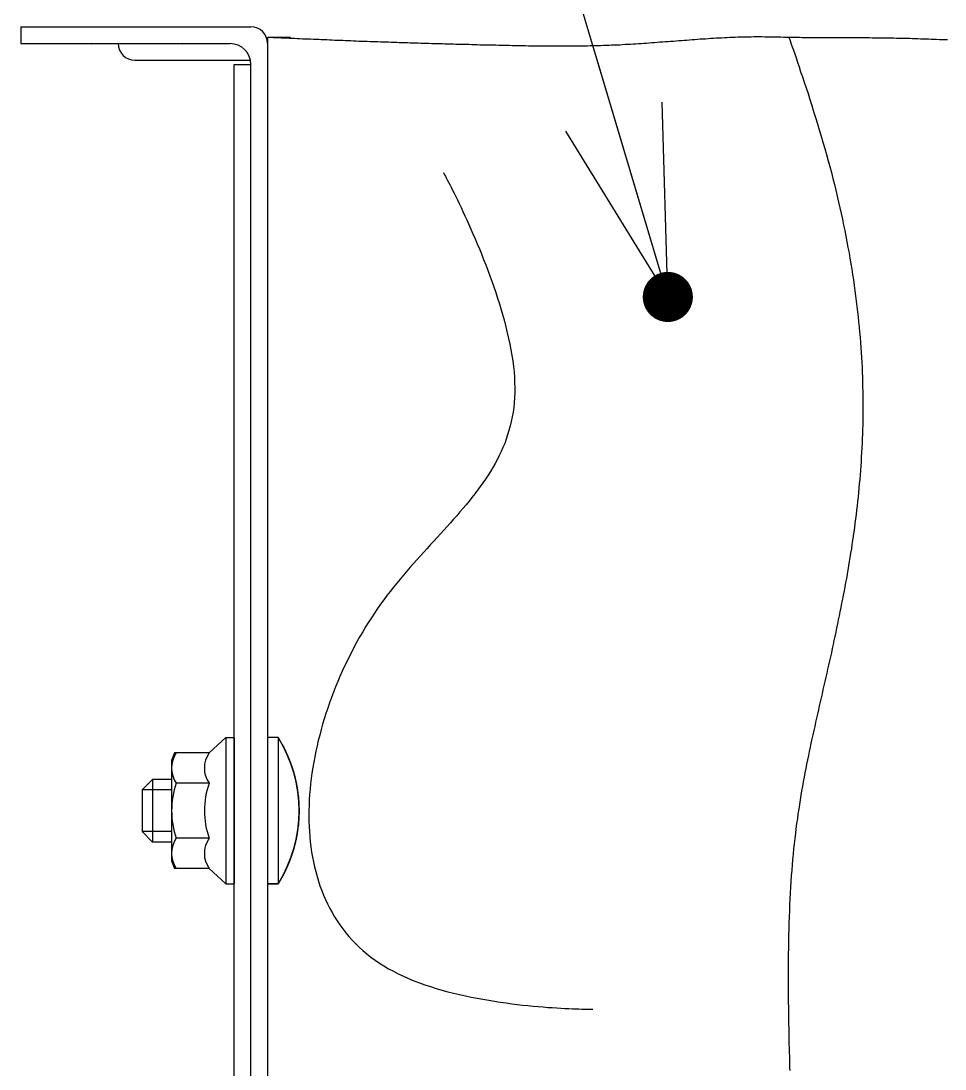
# Model space of a CAD drawing. Extents: x 443 to 1217, y -1921 to -677.
# Drawn here: x 538.44 to 548, y -757.96 to -747.11 of the extents above; entities that cross this region are included whole.
import ezdxf

# ---------------------------------------------------------------- set-up
doc = ezdxf.new("R2010")
doc.units = 0
doc.header["$MEASUREMENT"] = 0
doc.layers.get('0').update_dxf_attribs({"linetype": 'CONTINUOUS'})
doc.layers.add('1', color=7, linetype='CONTINUOUS')
doc.layers.add('6', color=7, linetype='CONTINUOUS')

msp = doc.modelspace()

# ---------------------------------------------------------------- linework, layer by layer
at = {"color": 7, "linetype": 'Continuous'}
msp.add_line((545.135, -749.966), (542.525, -741.223), dxfattribs=at)
at = {"color": 0}
for q in [(544.392, -747.477), (545.078, -747.95), (544.078, -748.249)]:
    msp.add_line((545.135, -749.966), q, dxfattribs=at)
at = {"color": 0, "const_width": 0.26}
msp.add_lwpolyline([(545.046, -750.06, 1), (545.224, -749.872, 1), (545.046, -750.06)], format="xyb", dxfattribs=at)
at = {"layer": '1', "color": 7}
for p, q in [((540.993, -747.275), (541.021, -747.276)), ((541.021, -747.276), (541.048, -747.278)), ((541.048, -747.278), (541.077, -747.28)), ((541.077, -747.28), (541.104, -747.281)), ((541.104, -747.281), (541.132, -747.282)), ((541.132, -747.282), (541.159, -747.283)), ((541.159, -747.283), (541.188, -747.284)), ((541.188, -747.284), (541.215, -747.285)), ((541.215, -747.285), (541.243, -747.286)), ((541.243, -747.286), (541.27, -747.288)), ((541.27, -747.288), (541.299, -747.289)), ((541.299, -747.289), (541.326, -747.29)), ((541.326, -747.29), (541.354, -747.292)), ((541.354, -747.292), (541.382, -747.293)), ((541.382, -747.293), (541.41, -747.294)), ((541.41, -747.294), (541.437, -747.295)), ((541.437, -747.295), (541.466, -747.296)), ((541.466, -747.296), (541.493, -747.297)), ((541.493, -747.297), (541.521, -747.298)), ((541.521, -747.298), (541.548, -747.3)), ((541.548, -747.3), (541.577, -747.301)), ((541.577, -747.301), (541.604, -747.302)), ((541.604, -747.302), (541.632, -747.304)), ((541.632, -747.304), (541.66, -747.305)), ((541.66, -747.305), (541.688, -747.306)), ((541.688, -747.306), (541.715, -747.307)), ((541.715, -747.307), (541.743, -747.308)), ((541.743, -747.308), (541.771, -747.309)), ((541.771, -747.309), (541.799, -747.31)), ((541.799, -747.31), (541.826, -747.311)), ((541.826, -747.311), (541.855, -747.312)), ((541.855, -747.312), (541.882, -747.313)), ((541.882, -747.313), (541.91, -747.314)), ((541.91, -747.314), (541.937, -747.316)), ((541.937, -747.316), (541.966, -747.317)), ((541.966, -747.317), (541.993, -747.318)), ((541.993, -747.318), (542.021, -747.319)), ((542.021, -747.319), (542.049, -747.32)), ((542.049, -747.32), (542.077, -747.321)), ((542.077, -747.321), (542.105, -747.321)), ((542.105, -747.321), (542.133, -747.322)), ((542.133, -747.322), (542.161, -747.323)), ((542.161, -747.323), (542.188, -747.324)), ((542.188, -747.324), (542.216, -747.325)), ((542.216, -747.325), (542.244, -747.326)), ((542.244, -747.326), (542.272, -747.327)), ((542.272, -747.327), (542.299, -747.329)), ((542.299, -747.329), (542.328, -747.329)), ((542.328, -747.329), (542.355, -747.33)), ((542.355, -747.33), (542.383, -747.331)), ((542.383, -747.331), (542.41, -747.332)), ((542.41, -747.332), (542.439, -747.333)), ((542.439, -747.333), (542.466, -747.334)), ((542.466, -747.334), (542.494, -747.334)), ((542.494, -747.334), (542.522, -747.335)), ((542.522, -747.335), (542.55, -747.336)), ((544.915, -747.337), (544.942, -747.335)), ((544.942, -747.335), (544.97, -747.333)), ((544.97, -747.333), (544.998, -747.331)), ((544.998, -747.331), (545.026, -747.329)), ((545.026, -747.329), (545.053, -747.326)), ((545.053, -747.326), (545.082, -747.324)), ((545.082, -747.324), (545.109, -747.322)), ((545.109, -747.322), (545.137, -747.32)), ((545.137, -747.32), (545.164, -747.319)), ((545.164, -747.319), (545.193, -747.317)), ((545.193, -747.317), (545.22, -747.314)), ((545.22, -747.314), (545.248, -747.312)), ((545.248, -747.312), (545.276, -747.31)), ((545.276, -747.31), (545.304, -747.308)), ((545.304, -747.308), (545.331, -747.306)), ((545.331, -747.306), (545.36, -747.304)), ((545.36, -747.304), (545.387, -747.301)), ((545.387, -747.301), (545.415, -747.299)), ((545.415, -747.299), (545.442, -747.297)), ((545.442, -747.297), (545.47, -747.295)), ((545.47, -747.295), (545.498, -747.294)), ((545.498, -747.294), (545.525, -747.292)), ((545.525, -747.292), (545.554, -747.289)), ((545.554, -747.289), (545.581, -747.287)), ((545.581, -747.287), (545.609, -747.286)), ((545.609, -747.286), (545.636, -747.284)), ((545.636, -747.284), (545.665, -747.283)), ((545.665, -747.283), (545.692, -747.282)), ((545.692, -747.282), (545.72, -747.28)), ((545.72, -747.28), (545.748, -747.278)), ((545.748, -747.278), (545.776, -747.277)), ((545.776, -747.277), (545.803, -747.276)), ((545.803, -747.276), (545.831, -747.275)), ((545.831, -747.275), (545.859, -747.274)), ((545.859, -747.274), (545.887, -747.273)), ((545.887, -747.273), (545.914, -747.273)), ((545.914, -747.273), (545.943, -747.272)), ((545.943, -747.272), (545.97, -747.272)), ((545.97, -747.272), (545.998, -747.272)), ((545.998, -747.272), (546.025, -747.271)), ((546.025, -747.271), (546.054, -747.271)), ((546.054, -747.271), (546.081, -747.271)), ((546.081, -747.271), (546.109, -747.271)), ((546.109, -747.271), (546.138, -747.272)), ((546.138, -747.272), (546.165, -747.272)), ((546.165, -747.272), (546.193, -747.272)), ((546.193, -747.272), (546.22, -747.273)), ((546.22, -747.273), (546.249, -747.273)), ((546.249, -747.273), (546.276, -747.274)), ((546.276, -747.274), (546.304, -747.274)), ((546.304, -747.274), (546.332, -747.275)), ((546.332, -747.275), (546.36, -747.275)), ((546.36, -747.275), (546.387, -747.276)), ((546.387, -747.276), (546.416, -747.276)), ((546.416, -747.276), (546.443, -747.277)), ((546.443, -747.277), (546.471, -747.277)), ((546.471, -747.277), (546.498, -747.277)), ((546.498, -747.277), (546.527, -747.278)), ((546.527, -747.278), (546.555, -747.278)), ((546.555, -747.278), (546.582, -747.278)), ((546.582, -747.278), (546.611, -747.278)), ((546.611, -747.278), (546.638, -747.278)), ((546.638, -747.278), (546.666, -747.28)), ((546.666, -747.28), (546.693, -747.28)), ((546.693, -747.28), (546.722, -747.28)), ((546.722, -747.28), (546.749, -747.28)), ((546.749, -747.28), (546.777, -747.28)), ((546.777, -747.28), (546.805, -747.28)), ((546.805, -747.28), (546.833, -747.28)), ((546.833, -747.28), (546.861, -747.28)), ((546.861, -747.28), (546.889, -747.28)), ((546.889, -747.28), (546.917, -747.28)), ((546.917, -747.28), (546.944, -747.28)), ((546.944, -747.28), (546.972, -747.28)), ((546.972, -747.28), (547, -747.28)), ((547, -747.28), (547.028, -747.28)), ((547.028, -747.28), (547.055, -747.281)), ((547.055, -747.281), (547.084, -747.281)), ((547.084, -747.281), (547.111, -747.281)), ((547.111, -747.281), (547.139, -747.281)), ((547.139, -747.281), (547.166, -747.281)), ((547.166, -747.281), (547.195, -747.281)), ((547.195, -747.281), (547.222, -747.281)), ((547.222, -747.281), (547.25, -747.282)), ((547.25, -747.282), (547.278, -747.282)), ((547.278, -747.282), (547.306, -747.282)), ((547.306, -747.282), (547.334, -747.282)), ((547.334, -747.282), (547.362, -747.283)), ((547.362, -747.283), (547.39, -747.283)), ((547.39, -747.283), (547.417, -747.283)), ((547.417, -747.283), (547.445, -747.284)), ((547.445, -747.284), (547.473, -747.284)), ((547.473, -747.284), (547.501, -747.285)), ((547.501, -747.285), (547.528, -747.286)), ((547.528, -747.286), (547.557, -747.286)), ((547.557, -747.286), (547.584, -747.287)), ((547.584, -747.287), (547.612, -747.287)), ((547.612, -747.287), (547.639, -747.288)), ((547.639, -747.288), (547.668, -747.289)), ((547.668, -747.289), (547.695, -747.29)), ((547.695, -747.29), (547.723, -747.29)), ((547.723, -747.29), (547.751, -747.292)), ((547.751, -747.292), (547.779, -747.293)), ((547.779, -747.293), (547.806, -747.294)), ((547.806, -747.294), (547.835, -747.295)), ((547.835, -747.295), (547.862, -747.296)), ((547.862, -747.296), (547.89, -747.297)), ((547.89, -747.297), (547.917, -747.298)), ((547.917, -747.298), (547.946, -747.299)), ((547.946, -747.299), (547.973, -747.3)), ((547.973, -747.3), (548.001, -747.301)), ((548.001, -747.301), (548.029, -747.302)), ((542.55, -747.336), (542.577, -747.337)), ((542.577, -747.337), (542.606, -747.337)), ((542.606, -747.337), (542.633, -747.338)), ((542.633, -747.338), (542.661, -747.339)), ((542.661, -747.339), (542.688, -747.341)), ((542.688, -747.341), (542.717, -747.341)), ((542.717, -747.341), (542.744, -747.342)), ((542.744, -747.342), (542.772, -747.343)), ((542.772, -747.343), (542.801, -747.343)), ((542.801, -747.343), (542.828, -747.344)), ((542.828, -747.344), (542.856, -747.345)), ((542.856, -747.345), (542.883, -747.346)), ((542.883, -747.346), (542.912, -747.346)), ((542.912, -747.346), (542.939, -747.347)), ((542.939, -747.347), (542.967, -747.348)), ((542.967, -747.348), (542.995, -747.348)), ((542.995, -747.348), (543.023, -747.349)), ((543.023, -747.349), (543.05, -747.35)), ((543.05, -747.35), (543.079, -747.35)), ((543.079, -747.35), (543.106, -747.351)), ((543.106, -747.351), (543.134, -747.353)), ((543.134, -747.353), (543.161, -747.353)), ((543.161, -747.353), (543.19, -747.354)), ((543.19, -747.354), (543.217, -747.354)), ((543.217, -747.354), (543.245, -747.355)), ((543.245, -747.355), (543.274, -747.356)), ((543.274, -747.356), (543.301, -747.356)), ((543.301, -747.356), (543.329, -747.357)), ((543.329, -747.357), (543.356, -747.357)), ((543.356, -747.357), (543.385, -747.358)), ((543.385, -747.358), (543.412, -747.359)), ((543.412, -747.359), (543.44, -747.359)), ((543.44, -747.359), (543.468, -747.36)), ((543.468, -747.36), (543.496, -747.36)), ((543.496, -747.36), (543.523, -747.361)), ((543.523, -747.361), (543.552, -747.361)), ((543.552, -747.361), (543.58, -747.362)), ((543.58, -747.362), (543.607, -747.362)), ((543.607, -747.362), (543.635, -747.363)), ((543.635, -747.363), (543.663, -747.363)), ((543.663, -747.363), (543.691, -747.365)), ((543.691, -747.365), (543.718, -747.365)), ((543.718, -747.365), (543.747, -747.365)), ((543.747, -747.365), (543.774, -747.366)), ((543.774, -747.366), (543.802, -747.366)), ((543.802, -747.366), (543.829, -747.366)), ((543.829, -747.366), (543.858, -747.366)), ((543.858, -747.366), (543.886, -747.367)), ((543.886, -747.367), (543.913, -747.367)), ((543.913, -747.367), (543.942, -747.367)), ((543.942, -747.367), (543.969, -747.367)), ((543.969, -747.367), (543.997, -747.367)), ((543.997, -747.367), (544.024, -747.367)), ((544.024, -747.367), (544.053, -747.367)), ((544.053, -747.367), (544.08, -747.367)), ((544.08, -747.367), (544.108, -747.367)), ((544.108, -747.367), (544.136, -747.367)), ((544.136, -747.367), (544.164, -747.366)), ((544.164, -747.366), (544.191, -747.366)), ((544.191, -747.366), (544.22, -747.366)), ((544.22, -747.366), (544.248, -747.366)), ((544.248, -747.366), (544.275, -747.365)), ((544.275, -747.365), (544.303, -747.365)), ((544.303, -747.365), (544.331, -747.363)), ((544.331, -747.363), (544.359, -747.363)), ((544.359, -747.363), (544.386, -747.362)), ((544.386, -747.362), (544.415, -747.361)), ((544.415, -747.361), (544.442, -747.361)), ((544.442, -747.361), (544.47, -747.36)), ((544.47, -747.36), (544.497, -747.359)), ((544.497, -747.359), (544.526, -747.358)), ((544.526, -747.358), (544.553, -747.357)), ((544.553, -747.357), (544.581, -747.356)), ((544.581, -747.356), (544.609, -747.355)), ((544.609, -747.355), (544.637, -747.354)), ((544.637, -747.354), (544.664, -747.353)), ((544.664, -747.353), (544.693, -747.35)), ((544.693, -747.35), (544.72, -747.349)), ((544.72, -747.349), (544.748, -747.348)), ((544.748, -747.348), (544.775, -747.346)), ((544.775, -747.346), (544.804, -747.345)), ((544.804, -747.345), (544.831, -747.343)), ((544.831, -747.343), (544.859, -747.341)), ((544.859, -747.341), (544.887, -747.339)), ((544.887, -747.339), (544.915, -747.337)), ((542.813, -748.678), (542.817, -748.688)), ((542.817, -748.688), (542.824, -748.7)), ((542.824, -748.7), (542.832, -748.715)), ((542.832, -748.715), (542.841, -748.733)), ((542.841, -748.733), (542.852, -748.753)), ((542.852, -748.753), (542.864, -748.776)), ((542.864, -748.776), (542.877, -748.802)), ((542.877, -748.802), (542.891, -748.829)), ((542.891, -748.829), (542.906, -748.859)), ((542.906, -748.859), (542.922, -748.891)), ((542.922, -748.891), (542.939, -748.925)), ((542.939, -748.925), (542.956, -748.961)), ((542.956, -748.961), (542.975, -748.999)), ((542.975, -748.999), (542.994, -749.04)), ((542.994, -749.04), (543.013, -749.081)), ((543.013, -749.081), (543.034, -749.125)), ((543.034, -749.125), (543.055, -749.169)), ((543.055, -749.169), (543.075, -749.216)), ((543.075, -749.216), (543.097, -749.264)), ((543.097, -749.264), (543.118, -749.313)), ((543.118, -749.313), (543.14, -749.363)), ((543.14, -749.363), (543.162, -749.416)), ((543.162, -749.416), (543.184, -749.468)), ((543.184, -749.468), (543.206, -749.521)), ((543.206, -749.521), (543.228, -749.577)), ((543.228, -749.577), (543.25, -749.632)), ((543.25, -749.632), (543.27, -749.688)), ((543.27, -749.688), (543.292, -749.746)), ((543.292, -749.746), (543.313, -749.804)), ((543.313, -749.804), (543.334, -749.861)), ((543.334, -749.861), (543.353, -749.92)), ((543.353, -749.92), (543.373, -749.979)), ((543.373, -749.979), (543.391, -750.038)), ((543.391, -750.038), (543.41, -750.098)), ((543.41, -750.098), (543.426, -750.158)), ((543.426, -750.158), (543.443, -750.218)), ((543.443, -750.218), (543.459, -750.277)), ((543.459, -750.277), (543.473, -750.336)), ((543.473, -750.336), (543.487, -750.395)), ((543.487, -750.395), (543.499, -750.454)), ((543.499, -750.454), (543.51, -750.513)), ((543.51, -750.513), (543.521, -750.571)), ((543.521, -750.571), (543.53, -750.629)), ((543.53, -750.629), (543.536, -750.686)), ((543.536, -750.686), (543.543, -750.742)), ((543.543, -750.742), (543.547, -750.797)), ((543.547, -750.797), (543.549, -750.852)), ((543.549, -750.852), (543.552, -750.906)), ((543.552, -750.906), (543.55, -750.959)), ((543.548, -751.011), (543.545, -751.061)), ((543.55, -750.959), (543.548, -751.011)), ((543.54, -751.111), (543.533, -751.16)), ((543.545, -751.061), (543.54, -751.111)), ((543.524, -751.208), (543.514, -751.256)), ((543.533, -751.16), (543.524, -751.208)), ((543.49, -751.348), (543.476, -751.394)), ((543.504, -751.302), (543.49, -751.348)), ((543.514, -751.256), (543.504, -751.302)), ((543.462, -751.437), (543.446, -751.482)), ((543.476, -751.394), (543.462, -751.437)), ((543.409, -751.567), (543.389, -751.609)), ((543.427, -751.524), (543.409, -751.567)), ((543.446, -751.482), (543.427, -751.524)), ((543.368, -751.651), (543.346, -751.691)), ((543.389, -751.609), (543.368, -751.651)), ((543.299, -751.772), (543.274, -751.812)), ((543.323, -751.731), (543.299, -751.772)), ((543.346, -751.691), (543.323, -751.731)), ((543.221, -751.889), (543.194, -751.929)), ((543.249, -751.851), (543.221, -751.889)), ((543.274, -751.812), (543.249, -751.851)), ((543.166, -751.967), (543.137, -752.005)), ((543.194, -751.929), (543.166, -751.967)), ((543.077, -752.08), (543.046, -752.118)), ((543.107, -752.043), (543.077, -752.08)), ((543.137, -752.005), (543.107, -752.043)), ((542.983, -752.192), (542.95, -752.231)), ((543.014, -752.155), (542.983, -752.192)), ((543.046, -752.118), (543.014, -752.155)), ((542.885, -752.305), (542.851, -752.342)), ((542.917, -752.268), (542.885, -752.305)), ((542.95, -752.231), (542.917, -752.268)), ((542.782, -752.417), (542.747, -752.455)), ((542.816, -752.38), (542.782, -752.417)), ((542.851, -752.342), (542.816, -752.38)), ((542.677, -752.53), (542.643, -752.57)), ((542.712, -752.493), (542.677, -752.53)), ((542.747, -752.455), (542.712, -752.493)), ((542.573, -752.647), (542.538, -752.686)), ((542.608, -752.608), (542.573, -752.647)), ((542.643, -752.57), (542.608, -752.608)), ((542.502, -752.725), (542.467, -752.765)), ((542.538, -752.686), (542.502, -752.725)), ((542.397, -752.846), (542.364, -752.888)), ((542.432, -752.805), (542.397, -752.846)), ((542.467, -752.765), (542.432, -752.805)), ((542.295, -752.972), (542.261, -753.014)), ((542.329, -752.929), (542.295, -752.972)), ((542.364, -752.888), (542.329, -752.929)), ((542.227, -753.058), (542.195, -753.102)), ((542.261, -753.014), (542.227, -753.058)), ((542.13, -753.193), (542.099, -753.239)), ((542.162, -753.147), (542.13, -753.193)), ((542.195, -753.102), (542.162, -753.147)), ((542.067, -753.287), (542.037, -753.334)), ((542.099, -753.239), (542.067, -753.287)), ((542.007, -753.383), (541.978, -753.432)), ((542.037, -753.334), (542.007, -753.383)), ((541.948, -753.481), (541.92, -753.531)), ((541.978, -753.432), (541.948, -753.481)), ((541.893, -753.581), (541.866, -753.632)), ((541.92, -753.531), (541.893, -753.581)), ((541.814, -753.737), (541.789, -753.789)), ((541.839, -753.684), (541.814, -753.737)), ((541.866, -753.632), (541.839, -753.684)), ((541.764, -753.842), (541.741, -753.896)), ((541.789, -753.789), (541.764, -753.842)), ((541.718, -753.949), (541.696, -754.004)), ((541.741, -753.896), (541.718, -753.949)), ((541.675, -754.057), (541.654, -754.113)), ((541.696, -754.004), (541.675, -754.057)), ((541.633, -754.167), (541.615, -754.223)), ((541.654, -754.113), (541.633, -754.167)), ((541.596, -754.278), (541.579, -754.334)), ((541.615, -754.223), (541.596, -754.278)), ((541.579, -754.334), (541.561, -754.39)), ((541.546, -754.445), (541.531, -754.502)), ((541.561, -754.39), (541.546, -754.445)), ((541.517, -754.557), (541.504, -754.614)), ((541.531, -754.502), (541.517, -754.557)), ((541.492, -754.67), (541.48, -754.726)), ((541.504, -754.614), (541.492, -754.67)), ((541.47, -754.783), (541.46, -754.839)), ((541.48, -754.726), (541.47, -754.783)), ((541.451, -754.895), (541.444, -754.951)), ((541.46, -754.839), (541.451, -754.895)), ((541.437, -755.007), (541.432, -755.063)), ((541.444, -754.951), (541.437, -755.007)), ((541.426, -755.119), (541.423, -755.174)), ((541.432, -755.063), (541.426, -755.119)), ((541.421, -755.229), (541.42, -755.284)), ((541.423, -755.174), (541.421, -755.229)), ((541.42, -755.284), (541.419, -755.339)), ((541.419, -755.339), (541.42, -755.393)), ((541.42, -755.393), (541.421, -755.448)), ((541.421, -755.448), (541.424, -755.501)), ((541.424, -755.501), (541.429, -755.555)), ((541.429, -755.555), (541.434, -755.608)), ((541.434, -755.608), (541.439, -755.66)), ((541.439, -755.66), (541.447, -755.713)), ((541.447, -755.713), (541.456, -755.765)), ((541.456, -755.765), (541.467, -755.816)), ((541.467, -755.816), (541.478, -755.866)), ((541.478, -755.866), (541.49, -755.916)), ((541.49, -755.916), (541.504, -755.967)), ((541.504, -755.967), (541.518, -756.016)), ((541.518, -756.016), (541.534, -756.064)), ((541.534, -756.064), (541.552, -756.111)), ((541.552, -756.111), (541.571, -756.158)), ((541.571, -756.158), (541.591, -756.205)), ((541.591, -756.205), (541.613, -756.251)), ((541.613, -756.251), (541.636, -756.296)), ((541.636, -756.296), (541.66, -756.339)), ((541.66, -756.339), (541.685, -756.383)), ((541.685, -756.383), (541.712, -756.425)), ((541.712, -756.425), (541.74, -756.467)), ((541.74, -756.467), (541.77, -756.508)), ((541.77, -756.508), (541.801, -756.549)), ((541.801, -756.549), (541.834, -756.587)), ((541.834, -756.587), (541.868, -756.625)), ((541.868, -756.625), (541.904, -756.662)), ((541.904, -756.662), (541.941, -756.698)), ((541.941, -756.698), (541.979, -756.734)), ((541.979, -756.734), (542.019, -756.768)), ((542.019, -756.768), (542.062, -756.8)), ((542.062, -756.8), (542.104, -756.832)), ((542.104, -756.832), (542.149, -756.862)), ((542.149, -756.862), (542.196, -756.893)), ((542.196, -756.893), (542.244, -756.921)), ((542.244, -756.921), (542.294, -756.948)), ((542.294, -756.948), (542.345, -756.975)), ((542.345, -756.975), (542.397, -756.999)), ((542.397, -756.999), (542.451, -757.023)), ((542.451, -757.023), (542.506, -757.045)), ((542.506, -757.045), (542.563, -757.066)), ((542.563, -757.066), (542.62, -757.087)), ((542.62, -757.087), (542.679, -757.106)), ((542.679, -757.106), (542.737, -757.125)), ((542.737, -757.125), (542.797, -757.142)), ((542.797, -757.142), (542.857, -757.159)), ((542.857, -757.159), (542.917, -757.174)), ((542.917, -757.174), (542.978, -757.188)), ((542.978, -757.188), (543.039, -757.202)), ((543.039, -757.202), (543.1, -757.214)), ((543.1, -757.214), (543.161, -757.226)), ((543.161, -757.226), (543.221, -757.238)), ((543.221, -757.238), (543.282, -757.248)), ((543.282, -757.248), (543.342, -757.258)), ((543.342, -757.258), (543.401, -757.268)), ((543.401, -757.268), (543.46, -757.275)), ((543.46, -757.275), (543.519, -757.283)), ((543.519, -757.283), (543.575, -757.291)), ((543.575, -757.291), (543.631, -757.297)), ((543.631, -757.297), (543.687, -757.303)), ((543.687, -757.303), (543.74, -757.308)), ((543.74, -757.308), (543.792, -757.312)), ((543.792, -757.312), (543.844, -757.317)), ((543.844, -757.317), (543.893, -757.321)), ((543.893, -757.321), (543.939, -757.324)), ((543.939, -757.324), (543.985, -757.327)), ((543.985, -757.327), (544.029, -757.33)), ((544.029, -757.33), (544.07, -757.332)), ((544.07, -757.332), (544.109, -757.334)), ((544.109, -757.334), (544.147, -757.335)), ((544.147, -757.335), (544.181, -757.336)), ((544.181, -757.336), (544.214, -757.338)), ((544.214, -757.338), (544.244, -757.339)), ((544.244, -757.339), (544.27, -757.34)), ((544.27, -757.34), (544.294, -757.34)), ((544.294, -757.34), (544.314, -757.341)), ((544.314, -757.341), (544.332, -757.341)), ((544.332, -757.341), (544.346, -757.341)), ((544.346, -757.341), (544.357, -757.341))]:
    msp.add_line(p, q, dxfattribs=at)
at = {"layer": '1', "color": 3, "linetype": 'Continuous'}
for p, q in [((540.993, -747.276), (541.228, -747.276)), ((540.993, -754.528), (540.993, -747.276)), ((541.101, -754.528), (540.993, -754.528)), ((540.993, -758.142), (540.993, -756.043)), ((540.993, -756.043), (541.101, -756.043))]:
    msp.add_line(p, q, dxfattribs=at)
at = {"layer": '1', "color": 3}
for p, q in [((546.388, -747.276), (546.392, -747.286)), ((546.392, -747.286), (546.397, -747.302)), ((546.397, -747.302), (546.405, -747.323)), ((546.405, -747.323), (546.413, -747.348)), ((546.413, -747.348), (546.423, -747.378)), ((546.423, -747.378), (546.435, -747.411)), ((546.435, -747.411), (546.448, -747.45)), ((546.448, -747.45), (546.462, -747.491)), ((546.462, -747.491), (546.478, -747.536)), ((546.478, -747.536), (546.494, -747.584)), ((546.494, -747.584), (546.51, -747.634)), ((546.51, -747.634), (546.529, -747.687)), ((546.529, -747.687), (546.547, -747.743)), ((546.547, -747.743), (546.566, -747.8)), ((546.566, -747.8), (546.586, -747.859)), ((546.586, -747.859), (546.605, -747.92)), ((546.605, -747.92), (546.625, -747.982)), ((546.625, -747.982), (546.644, -748.046)), ((546.644, -748.046), (546.664, -748.109)), ((546.664, -748.109), (546.684, -748.173)), ((546.684, -748.173), (546.703, -748.237)), ((546.703, -748.237), (546.723, -748.302)), ((546.723, -748.302), (546.741, -748.365)), ((546.741, -748.365), (546.76, -748.428)), ((546.76, -748.428), (546.777, -748.491)), ((546.777, -748.491), (546.795, -748.555)), ((546.795, -748.555), (546.811, -748.617)), ((546.811, -748.617), (546.828, -748.679)), ((546.828, -748.679), (546.844, -748.74)), ((546.844, -748.74), (546.859, -748.802)), ((546.859, -748.802), (546.874, -748.862)), ((546.874, -748.862), (546.889, -748.923)), ((546.889, -748.923), (546.903, -748.983)), ((546.903, -748.983), (546.916, -749.043)), ((546.916, -749.043), (546.93, -749.103)), ((546.93, -749.103), (546.942, -749.162)), ((546.942, -749.162), (546.955, -749.221)), ((546.955, -749.221), (546.967, -749.279)), ((546.967, -749.279), (546.978, -749.337)), ((546.978, -749.337), (546.989, -749.395)), ((546.989, -749.395), (547, -749.453)), ((547, -749.453), (547.011, -749.509)), ((547.011, -749.509), (547.02, -749.566)), ((547.02, -749.566), (547.03, -749.623)), ((547.03, -749.623), (547.039, -749.679)), ((547.039, -749.679), (547.048, -749.735)), ((547.048, -749.735), (547.056, -749.79)), ((547.056, -749.79), (547.064, -749.846)), ((547.064, -749.846), (547.072, -749.902)), ((547.072, -749.902), (547.079, -749.956)), ((547.079, -749.956), (547.086, -750.011)), ((547.086, -750.011), (547.092, -750.065)), ((547.092, -750.065), (547.099, -750.119)), ((547.099, -750.119), (547.104, -750.172)), ((547.104, -750.172), (547.11, -750.225)), ((547.11, -750.225), (547.115, -750.279)), ((547.115, -750.279), (547.12, -750.331)), ((547.12, -750.331), (547.125, -750.384)), ((547.125, -750.384), (547.128, -750.437)), ((547.128, -750.437), (547.133, -750.488)), ((547.133, -750.488), (547.136, -750.54)), ((547.136, -750.54), (547.139, -750.592)), ((547.139, -750.592), (547.142, -750.643)), ((547.142, -750.643), (547.145, -750.694)), ((547.145, -750.694), (547.147, -750.745)), ((547.147, -750.745), (547.149, -750.795)), ((547.149, -750.795), (547.15, -750.845)), ((547.15, -750.845), (547.151, -750.896)), ((547.151, -750.896), (547.152, -750.946)), ((547.152, -750.946), (547.153, -750.996)), ((547.153, -750.996), (547.153, -751.045)), ((547.153, -751.045), (547.153, -751.094)), ((547.153, -751.094), (547.153, -751.143)), ((547.153, -751.192), (547.152, -751.24)), ((547.152, -751.24), (547.152, -751.289)), ((547.153, -751.143), (547.153, -751.192)), ((547.15, -751.337), (547.149, -751.385)), ((547.152, -751.289), (547.15, -751.337)), ((547.148, -751.433), (547.146, -751.481)), ((547.149, -751.385), (547.148, -751.433)), ((547.144, -751.528), (547.14, -751.575)), ((547.146, -751.481), (547.144, -751.528)), ((547.135, -751.669), (547.132, -751.715)), ((547.138, -751.622), (547.135, -751.669)), ((547.14, -751.575), (547.138, -751.622)), ((547.128, -751.762), (547.125, -751.809)), ((547.132, -751.715), (547.128, -751.762)), ((547.122, -751.855), (547.117, -751.9)), ((547.125, -751.809), (547.122, -751.855)), ((547.109, -751.992), (547.104, -752.038)), ((547.113, -751.946), (547.109, -751.992)), ((547.117, -751.9), (547.113, -751.946)), ((547.099, -752.083), (547.095, -752.128)), ((547.104, -752.038), (547.099, -752.083)), ((547.089, -752.174), (547.084, -752.219)), ((547.095, -752.128), (547.089, -752.174)), ((547.072, -752.308), (547.066, -752.353)), ((547.078, -752.263), (547.072, -752.308)), ((547.084, -752.219), (547.078, -752.263)), ((547.06, -752.397), (547.054, -752.442)), ((547.066, -752.353), (547.06, -752.397)), ((547.041, -752.53), (547.035, -752.575)), ((547.048, -752.487), (547.041, -752.53)), ((547.054, -752.442), (547.048, -752.487)), ((547.027, -752.619), (547.02, -752.662)), ((547.035, -752.575), (547.027, -752.619)), ((547.005, -752.749), (546.999, -752.793)), ((547.013, -752.706), (547.005, -752.749)), ((547.02, -752.662), (547.013, -752.706)), ((546.991, -752.837), (546.983, -752.88)), ((546.999, -752.793), (546.991, -752.837)), ((546.967, -752.966), (546.959, -753.01)), ((546.975, -752.924), (546.967, -752.966)), ((546.983, -752.88), (546.975, -752.924)), ((546.951, -753.052), (546.943, -753.096)), ((546.959, -753.01), (546.951, -753.052)), ((546.926, -753.182), (546.917, -753.225)), ((546.934, -753.138), (546.926, -753.182)), ((546.943, -753.096), (546.934, -753.138)), ((546.908, -753.267), (546.899, -753.31)), ((546.917, -753.225), (546.908, -753.267)), ((546.882, -753.395), (546.873, -753.437)), ((546.891, -753.352), (546.882, -753.395)), ((546.899, -753.31), (546.891, -753.352)), ((546.863, -753.481), (546.855, -753.523)), ((546.873, -753.437), (546.863, -753.481)), ((546.836, -753.607), (546.828, -753.65)), ((546.846, -753.565), (546.836, -753.607)), ((546.855, -753.523), (546.846, -753.565)), ((546.808, -753.735), (546.799, -753.777)), ((546.818, -753.692), (546.808, -753.735)), ((546.828, -753.65), (546.818, -753.692)), ((546.789, -753.82), (546.78, -753.862)), ((546.799, -753.777), (546.789, -753.82)), ((546.761, -753.946), (546.751, -753.989)), ((546.771, -753.903), (546.761, -753.946)), ((546.78, -753.862), (546.771, -753.903)), ((546.741, -754.031), (546.732, -754.074)), ((546.751, -753.989), (546.741, -754.031)), ((546.713, -754.159), (546.703, -754.2)), ((546.723, -754.116), (546.713, -754.159)), ((546.732, -754.074), (546.723, -754.116)), ((546.693, -754.242), (546.684, -754.285)), ((546.703, -754.2), (546.693, -754.242)), ((546.665, -754.37), (546.655, -754.412)), ((546.674, -754.327), (546.665, -754.37)), ((546.684, -754.285), (546.674, -754.327)), ((546.646, -754.456), (546.636, -754.499)), ((546.655, -754.412), (546.646, -754.456)), ((541.1, -754.528), (541.102, -754.528)), ((541.102, -754.528), (541.102, -754.529)), ((541.102, -754.529), (541.103, -754.53)), ((541.103, -754.53), (541.104, -754.531)), ((541.104, -754.531), (541.104, -754.533)), ((541.104, -754.533), (541.105, -754.536)), ((541.105, -754.536), (541.107, -754.538)), ((541.107, -754.538), (541.108, -754.54)), ((541.108, -754.54), (541.109, -754.542)), ((541.109, -754.542), (541.11, -754.544)), ((541.11, -754.544), (541.112, -754.548)), ((541.112, -754.548), (541.115, -754.551)), ((541.115, -754.551), (541.116, -754.553)), ((541.116, -754.553), (541.118, -754.556)), ((541.118, -754.556), (541.12, -754.56)), ((541.12, -754.56), (541.121, -754.563)), ((541.121, -754.563), (541.123, -754.567)), ((541.123, -754.567), (541.126, -754.57)), ((541.126, -754.57), (541.128, -754.574)), ((541.128, -754.574), (541.13, -754.578)), ((541.13, -754.578), (541.132, -754.581)), ((541.132, -754.581), (541.134, -754.585)), ((541.134, -754.585), (541.136, -754.589)), ((541.136, -754.589), (541.139, -754.592)), ((541.139, -754.592), (541.141, -754.597)), ((541.141, -754.597), (541.143, -754.6)), ((541.143, -754.6), (541.145, -754.604)), ((541.145, -754.604), (541.147, -754.608)), ((546.617, -754.585), (546.608, -754.628)), ((546.627, -754.541), (546.617, -754.585)), ((546.636, -754.499), (546.627, -754.541)), ((541.147, -754.608), (541.148, -754.611)), ((541.148, -754.611), (541.151, -754.614)), ((541.151, -754.614), (541.153, -754.618)), ((541.153, -754.618), (541.155, -754.622)), ((541.155, -754.622), (541.156, -754.625)), ((541.156, -754.625), (541.158, -754.628)), ((541.158, -754.628), (541.159, -754.631)), ((541.159, -754.631), (541.162, -754.635)), ((541.162, -754.635), (541.163, -754.637)), ((541.163, -754.637), (541.165, -754.64)), ((541.165, -754.64), (541.166, -754.643)), ((541.166, -754.643), (541.167, -754.647)), ((541.167, -754.647), (541.169, -754.649)), ((541.169, -754.649), (541.17, -754.652)), ((541.17, -754.652), (541.171, -754.654)), ((541.171, -754.654), (541.172, -754.658)), ((541.172, -754.658), (541.175, -754.661)), ((541.175, -754.661), (541.176, -754.663)), ((541.176, -754.663), (541.177, -754.666)), ((541.177, -754.666), (541.178, -754.669)), ((541.178, -754.669), (541.179, -754.672)), ((541.179, -754.672), (541.181, -754.674)), ((541.181, -754.674), (541.182, -754.677)), ((541.182, -754.677), (541.183, -754.681)), ((541.183, -754.681), (541.184, -754.683)), ((541.184, -754.683), (541.185, -754.686)), ((541.185, -754.686), (541.188, -754.688)), ((541.188, -754.688), (541.189, -754.691)), ((541.189, -754.691), (541.19, -754.695)), ((541.19, -754.695), (541.191, -754.697)), ((541.191, -754.697), (541.192, -754.7)), ((541.192, -754.7), (541.193, -754.703)), ((541.193, -754.703), (541.195, -754.706)), ((541.195, -754.706), (541.196, -754.709)), ((541.196, -754.709), (541.197, -754.712)), ((541.197, -754.712), (541.199, -754.715)), ((546.599, -754.672), (546.59, -754.715)), ((546.608, -754.628), (546.599, -754.672)), ((541.199, -754.715), (541.2, -754.718)), ((541.2, -754.718), (541.202, -754.721)), ((541.202, -754.721), (541.203, -754.724)), ((541.203, -754.724), (541.204, -754.727)), ((541.204, -754.727), (541.205, -754.731)), ((541.205, -754.731), (541.206, -754.733)), ((541.206, -754.733), (541.207, -754.736)), ((541.207, -754.736), (541.209, -754.739)), ((541.209, -754.739), (541.211, -754.743)), ((541.211, -754.743), (541.212, -754.746)), ((541.212, -754.746), (541.213, -754.749)), ((541.213, -754.749), (541.214, -754.751)), ((541.214, -754.751), (541.215, -754.755)), ((541.215, -754.755), (541.217, -754.758)), ((541.217, -754.758), (541.218, -754.761)), ((541.218, -754.761), (541.219, -754.764)), ((541.219, -754.764), (541.22, -754.768)), ((541.22, -754.768), (541.221, -754.771)), ((541.221, -754.771), (541.223, -754.774)), ((541.223, -754.774), (541.224, -754.778)), ((541.224, -754.778), (541.225, -754.781)), ((541.225, -754.781), (541.227, -754.784)), ((541.227, -754.784), (541.228, -754.786)), ((541.228, -754.786), (541.229, -754.79)), ((541.229, -754.79), (541.23, -754.793)), ((541.23, -754.793), (541.231, -754.796)), ((541.231, -754.796), (541.232, -754.799)), ((541.232, -754.799), (541.233, -754.803)), ((541.233, -754.803), (541.235, -754.806)), ((541.235, -754.806), (541.236, -754.809)), ((541.236, -754.809), (541.237, -754.812)), ((541.237, -754.812), (541.238, -754.816)), ((541.238, -754.816), (541.239, -754.819)), ((541.239, -754.819), (541.24, -754.822)), ((541.24, -754.822), (541.241, -754.825)), ((546.571, -754.804), (546.563, -754.848)), ((546.58, -754.759), (546.571, -754.804)), ((546.59, -754.715), (546.58, -754.759)), ((541.241, -754.825), (541.242, -754.829)), ((541.242, -754.829), (541.243, -754.832)), ((541.243, -754.832), (541.244, -754.835)), ((541.244, -754.835), (541.245, -754.839)), ((541.245, -754.839), (541.247, -754.842)), ((541.247, -754.842), (541.248, -754.845)), ((541.248, -754.845), (541.249, -754.847)), ((541.249, -754.847), (541.25, -754.851)), ((541.25, -754.851), (541.251, -754.854)), ((541.251, -754.854), (541.252, -754.857)), ((541.252, -754.857), (541.253, -754.86)), ((541.253, -754.86), (541.254, -754.864)), ((541.254, -754.864), (541.255, -754.867)), ((541.255, -754.867), (541.256, -754.87)), ((541.256, -754.87), (541.257, -754.873)), ((541.257, -754.873), (541.259, -754.877)), ((541.259, -754.877), (541.259, -754.88)), ((541.259, -754.88), (541.26, -754.883)), ((541.26, -754.883), (541.261, -754.887)), ((541.261, -754.887), (541.262, -754.89)), ((541.262, -754.89), (541.263, -754.893)), ((541.263, -754.893), (541.264, -754.896)), ((541.264, -754.896), (541.265, -754.9)), ((541.265, -754.9), (541.265, -754.902)), ((541.265, -754.902), (541.266, -754.905)), ((541.266, -754.905), (541.267, -754.908)), ((541.267, -754.908), (541.268, -754.912)), ((541.268, -754.912), (541.269, -754.915)), ((541.269, -754.915), (541.269, -754.918)), ((541.269, -754.918), (541.27, -754.921)), ((541.27, -754.921), (541.272, -754.925)), ((541.272, -754.925), (541.273, -754.928)), ((541.273, -754.928), (541.273, -754.931)), ((546.554, -754.894), (546.545, -754.939)), ((546.563, -754.848), (546.554, -754.894)), ((541.273, -754.931), (541.274, -754.934)), ((541.274, -754.934), (541.275, -754.938)), ((541.275, -754.938), (541.276, -754.941)), ((541.276, -754.941), (541.276, -754.944)), ((541.276, -754.944), (541.277, -754.948)), ((541.277, -754.948), (541.278, -754.951)), ((541.278, -754.951), (541.278, -754.954)), ((541.278, -754.954), (541.279, -754.957)), ((541.279, -754.957), (541.28, -754.961)), ((541.28, -754.961), (541.28, -754.964)), ((541.28, -754.964), (541.281, -754.967)), ((541.281, -754.967), (541.282, -754.969)), ((541.282, -754.969), (541.282, -754.973)), ((541.282, -754.973), (541.284, -754.976)), ((541.284, -754.976), (541.285, -754.979)), ((541.285, -754.979), (541.285, -754.982)), ((541.285, -754.982), (541.286, -754.986)), ((541.286, -754.986), (541.287, -754.989)), ((541.287, -754.989), (541.287, -754.992)), ((541.287, -754.992), (541.288, -754.995)), ((541.288, -754.995), (541.288, -754.999)), ((541.288, -754.999), (541.289, -755.002)), ((541.289, -755.002), (541.29, -755.005)), ((541.29, -755.005), (541.29, -755.009)), ((541.29, -755.009), (541.291, -755.012)), ((541.291, -755.012), (541.291, -755.015)), ((541.291, -755.015), (541.292, -755.018)), ((541.292, -755.018), (541.292, -755.022)), ((541.292, -755.022), (541.293, -755.025)), ((541.293, -755.025), (541.294, -755.028)), ((541.294, -755.028), (541.294, -755.031)), ((541.294, -755.031), (541.296, -755.035)), ((541.296, -755.035), (541.296, -755.038)), ((541.296, -755.038), (541.297, -755.041)), ((546.529, -755.031), (546.52, -755.078)), ((546.537, -754.985), (546.529, -755.031)), ((546.545, -754.939), (546.537, -754.985)), ((541.297, -755.041), (541.297, -755.045)), ((541.297, -755.045), (541.298, -755.048)), ((541.298, -755.048), (541.298, -755.051)), ((541.298, -755.051), (541.299, -755.054)), ((541.299, -755.054), (541.299, -755.058)), ((541.299, -755.058), (541.3, -755.061)), ((541.3, -755.061), (541.3, -755.064)), ((541.3, -755.064), (541.301, -755.067)), ((541.301, -755.067), (541.301, -755.071)), ((541.301, -755.071), (541.301, -755.074)), ((541.301, -755.074), (541.302, -755.077)), ((541.302, -755.077), (541.302, -755.081)), ((541.302, -755.081), (541.303, -755.084)), ((541.303, -755.084), (541.303, -755.087)), ((541.303, -755.087), (541.304, -755.09)), ((541.304, -755.09), (541.304, -755.094)), ((541.304, -755.094), (541.304, -755.097)), ((541.304, -755.097), (541.305, -755.1)), ((541.305, -755.1), (541.305, -755.103)), ((541.305, -755.103), (541.306, -755.107)), ((541.306, -755.107), (541.306, -755.111)), ((541.306, -755.111), (541.306, -755.114)), ((541.306, -755.114), (541.308, -755.118)), ((541.308, -755.118), (541.308, -755.121)), ((541.308, -755.121), (541.308, -755.124)), ((541.308, -755.124), (541.309, -755.127)), ((541.309, -755.127), (541.309, -755.131)), ((541.309, -755.131), (541.309, -755.134)), ((541.309, -755.134), (541.31, -755.137)), ((541.31, -755.137), (541.31, -755.14)), ((541.31, -755.14), (541.31, -755.144)), ((541.31, -755.144), (541.311, -755.147)), ((541.311, -755.147), (541.311, -755.15)), ((546.513, -755.125), (546.505, -755.172)), ((546.52, -755.078), (546.513, -755.125)), ((541.311, -755.15), (541.311, -755.154)), ((541.311, -755.154), (541.312, -755.157)), ((541.312, -755.157), (541.312, -755.16)), ((541.312, -755.16), (541.312, -755.163)), ((541.312, -755.163), (541.312, -755.167)), ((541.312, -755.167), (541.313, -755.17)), ((541.313, -755.17), (541.313, -755.173)), ((541.313, -755.173), (541.313, -755.176)), ((541.313, -755.176), (541.313, -755.181)), ((541.313, -755.181), (541.314, -755.184)), ((541.314, -755.184), (541.314, -755.187)), ((541.314, -755.187), (541.314, -755.191)), ((541.314, -755.191), (541.314, -755.194)), ((541.314, -755.194), (541.314, -755.197)), ((541.314, -755.197), (541.315, -755.2)), ((541.315, -755.2), (541.315, -755.204)), ((541.315, -755.204), (541.315, -755.207)), ((541.315, -755.207), (541.315, -755.21)), ((541.315, -755.21), (541.315, -755.213)), ((541.315, -755.213), (541.315, -755.217)), ((541.315, -755.217), (541.316, -755.22)), ((541.316, -755.22), (541.316, -755.223)), ((541.316, -755.223), (541.316, -755.227)), ((541.316, -755.227), (541.316, -755.23)), ((541.316, -755.23), (541.316, -755.233)), ((541.316, -755.233), (541.316, -755.237)), ((541.316, -755.237), (541.316, -755.241)), ((541.316, -755.241), (541.316, -755.244)), ((541.316, -755.244), (541.316, -755.247)), ((541.316, -755.247), (541.316, -755.251)), ((541.316, -755.251), (541.317, -755.254)), ((541.317, -755.254), (541.317, -755.257)), ((546.497, -755.221), (546.49, -755.269)), ((546.505, -755.172), (546.497, -755.221)), ((541.316, -755.351), (541.315, -755.354)), ((541.315, -755.354), (541.315, -755.357)), ((541.315, -755.357), (541.315, -755.361)), ((541.315, -755.361), (541.315, -755.364)), ((541.315, -755.364), (541.315, -755.367)), ((541.317, -755.32), (541.316, -755.324)), ((541.316, -755.324), (541.316, -755.327)), ((541.316, -755.327), (541.316, -755.33)), ((541.316, -755.33), (541.316, -755.333)), ((541.316, -755.333), (541.316, -755.337)), ((541.316, -755.337), (541.316, -755.34)), ((541.316, -755.34), (541.316, -755.343)), ((541.316, -755.343), (541.316, -755.348)), ((541.316, -755.348), (541.316, -755.351)), ((541.317, -755.257), (541.317, -755.26)), ((541.317, -755.26), (541.317, -755.264)), ((541.317, -755.264), (541.317, -755.267)), ((541.317, -755.267), (541.317, -755.27)), ((541.317, -755.27), (541.317, -755.273)), ((541.317, -755.273), (541.317, -755.277)), ((541.317, -755.277), (541.317, -755.28)), ((541.317, -755.28), (541.317, -755.283)), ((541.317, -755.283), (541.317, -755.286)), ((541.317, -755.286), (541.317, -755.291)), ((541.317, -755.291), (541.317, -755.294)), ((541.317, -755.294), (541.317, -755.297)), ((541.317, -755.297), (541.317, -755.301)), ((541.317, -755.301), (541.317, -755.304)), ((541.317, -755.304), (541.317, -755.307)), ((541.317, -755.307), (541.317, -755.31)), ((541.317, -755.31), (541.317, -755.314)), ((541.317, -755.314), (541.317, -755.317)), ((541.317, -755.317), (541.317, -755.32)), ((546.482, -755.318), (546.476, -755.368)), ((546.49, -755.269), (546.482, -755.318)), ((541.305, -755.473), (541.304, -755.476)), ((541.306, -755.463), (541.305, -755.466)), ((541.305, -755.466), (541.305, -755.47)), ((541.305, -755.47), (541.305, -755.473)), ((541.308, -755.453), (541.306, -755.456)), ((541.306, -755.456), (541.306, -755.46)), ((541.306, -755.46), (541.306, -755.463)), ((541.309, -755.447), (541.308, -755.45)), ((541.308, -755.45), (541.308, -755.453)), ((541.31, -755.437), (541.309, -755.44)), ((541.309, -755.44), (541.309, -755.443)), ((541.309, -755.443), (541.309, -755.447)), ((541.311, -755.424), (541.31, -755.427)), ((541.31, -755.427), (541.31, -755.43)), ((541.31, -755.43), (541.31, -755.434)), ((541.31, -755.434), (541.31, -755.437)), ((541.312, -755.413), (541.311, -755.417)), ((541.311, -755.417), (541.311, -755.421)), ((541.311, -755.421), (541.311, -755.424)), ((541.313, -755.4), (541.312, -755.403)), ((541.312, -755.403), (541.312, -755.406)), ((541.312, -755.406), (541.312, -755.41)), ((541.312, -755.41), (541.312, -755.413)), ((541.314, -755.387), (541.313, -755.39)), ((541.313, -755.39), (541.313, -755.393)), ((541.313, -755.393), (541.313, -755.397)), ((541.313, -755.397), (541.313, -755.4)), ((541.315, -755.37), (541.314, -755.374)), ((541.314, -755.374), (541.314, -755.377)), ((541.314, -755.377), (541.314, -755.38)), ((541.314, -755.38), (541.314, -755.383)), ((541.314, -755.383), (541.314, -755.387)), ((541.315, -755.367), (541.315, -755.37)), ((546.461, -755.47), (546.455, -755.521)), ((546.468, -755.418), (546.461, -755.47)), ((546.476, -755.368), (546.468, -755.418)), ((541.287, -755.582), (541.286, -755.585)), ((541.288, -755.575), (541.287, -755.579)), ((541.287, -755.579), (541.287, -755.582)), ((541.289, -755.569), (541.288, -755.572)), ((541.288, -755.572), (541.288, -755.575)), ((541.29, -755.565), (541.289, -755.569)), ((541.291, -755.559), (541.29, -755.562)), ((541.29, -755.562), (541.29, -755.565)), ((541.292, -755.552), (541.291, -755.556)), ((541.291, -755.556), (541.291, -755.559)), ((541.293, -755.546), (541.292, -755.549)), ((541.292, -755.549), (541.292, -755.552)), ((541.294, -755.543), (541.293, -755.546)), ((541.296, -755.536), (541.294, -755.539)), ((541.294, -755.539), (541.294, -755.543)), ((541.297, -755.53), (541.296, -755.533)), ((541.296, -755.533), (541.296, -755.536)), ((541.298, -755.523), (541.297, -755.526)), ((541.297, -755.526), (541.297, -755.53)), ((541.299, -755.515), (541.298, -755.519)), ((541.298, -755.519), (541.298, -755.523)), ((541.3, -755.509), (541.299, -755.512)), ((541.299, -755.512), (541.299, -755.515)), ((541.301, -755.502), (541.3, -755.506)), ((541.3, -755.506), (541.3, -755.509)), ((541.302, -755.496), (541.301, -755.499)), ((541.301, -755.499), (541.301, -755.502)), ((541.303, -755.486), (541.302, -755.489)), ((541.302, -755.489), (541.302, -755.492)), ((541.302, -755.492), (541.302, -755.496)), ((541.304, -755.479), (541.303, -755.483)), ((541.303, -755.483), (541.303, -755.486)), ((541.304, -755.476), (541.304, -755.479)), ((546.449, -755.573), (546.443, -755.627)), ((546.455, -755.521), (546.449, -755.573)), ((541.26, -755.689), (541.259, -755.691)), ((541.261, -755.685), (541.26, -755.689)), ((541.262, -755.682), (541.261, -755.685)), ((541.263, -755.676), (541.262, -755.679)), ((541.262, -755.679), (541.262, -755.682)), ((541.264, -755.672), (541.263, -755.676)), ((541.265, -755.669), (541.264, -755.672)), ((541.266, -755.666), (541.265, -755.669)), ((541.267, -755.662), (541.266, -755.666)), ((541.268, -755.656), (541.267, -755.659)), ((541.267, -755.659), (541.267, -755.662)), ((541.269, -755.653), (541.268, -755.656)), ((541.27, -755.649), (541.269, -755.653)), ((541.272, -755.643), (541.27, -755.646)), ((541.27, -755.646), (541.27, -755.649)), ((541.273, -755.64), (541.272, -755.643)), ((541.274, -755.636), (541.273, -755.64)), ((541.275, -755.633), (541.274, -755.636)), ((541.276, -755.627), (541.275, -755.63)), ((541.275, -755.63), (541.275, -755.633)), ((541.277, -755.623), (541.276, -755.627)), ((541.278, -755.617), (541.277, -755.62)), ((541.277, -755.62), (541.277, -755.623)), ((541.279, -755.613), (541.278, -755.617)), ((541.28, -755.61), (541.279, -755.613)), ((541.281, -755.605), (541.28, -755.608)), ((541.28, -755.608), (541.28, -755.61)), ((541.282, -755.601), (541.281, -755.605)), ((541.284, -755.595), (541.282, -755.598)), ((541.282, -755.598), (541.282, -755.601)), ((541.285, -755.592), (541.284, -755.595)), ((541.286, -755.585), (541.285, -755.588)), ((541.285, -755.588), (541.285, -755.592)), ((546.437, -755.68), (546.432, -755.734)), ((546.443, -755.627), (546.437, -755.68)), ((541.223, -755.799), (541.22, -755.802)), ((541.224, -755.795), (541.223, -755.799)), ((541.225, -755.792), (541.224, -755.795)), ((541.226, -755.789), (541.225, -755.792)), ((541.227, -755.786), (541.226, -755.789)), ((541.228, -755.782), (541.227, -755.786)), ((541.229, -755.78), (541.228, -755.782)), ((541.23, -755.777), (541.229, -755.78)), ((541.231, -755.774), (541.23, -755.777)), ((541.232, -755.77), (541.231, -755.774)), ((541.233, -755.767), (541.232, -755.77)), ((541.235, -755.764), (541.233, -755.767)), ((541.236, -755.761), (541.235, -755.764)), ((541.237, -755.757), (541.236, -755.761)), ((541.238, -755.754), (541.237, -755.757)), ((541.239, -755.752), (541.238, -755.754)), ((541.24, -755.749), (541.239, -755.752)), ((541.241, -755.745), (541.24, -755.749)), ((541.242, -755.742), (541.241, -755.745)), ((541.243, -755.739), (541.242, -755.742)), ((541.244, -755.735), (541.243, -755.739)), ((541.245, -755.732), (541.244, -755.735)), ((541.247, -755.729), (541.245, -755.732)), ((541.248, -755.726), (541.247, -755.729)), ((541.249, -755.724), (541.248, -755.726)), ((541.25, -755.72), (541.249, -755.724)), ((541.251, -755.717), (541.25, -755.72)), ((541.252, -755.714), (541.251, -755.717)), ((541.253, -755.71), (541.252, -755.714)), ((541.254, -755.707), (541.253, -755.71)), ((541.255, -755.701), (541.254, -755.704)), ((541.254, -755.704), (541.254, -755.707)), ((541.256, -755.697), (541.255, -755.701)), ((541.257, -755.694), (541.256, -755.697)), ((541.259, -755.691), (541.257, -755.694)), ((546.426, -755.789), (546.421, -755.846)), ((546.432, -755.734), (546.426, -755.789)), ((541.176, -755.907), (541.175, -755.909)), ((541.177, -755.903), (541.176, -755.907)), ((541.178, -755.901), (541.177, -755.903)), ((541.18, -755.898), (541.178, -755.901)), ((541.181, -755.895), (541.18, -755.898)), ((541.182, -755.892), (541.181, -755.895)), ((541.183, -755.889), (541.182, -755.892)), ((541.185, -755.886), (541.183, -755.889)), ((541.187, -755.883), (541.185, -755.886)), ((541.188, -755.88), (541.187, -755.883)), ((541.189, -755.877), (541.188, -755.88)), ((541.191, -755.874), (541.189, -755.877)), ((541.192, -755.871), (541.191, -755.874)), ((541.193, -755.868), (541.192, -755.871)), ((541.194, -755.865), (541.193, -755.868)), ((541.196, -755.862), (541.194, -755.865)), ((541.197, -755.859), (541.196, -755.862)), ((541.199, -755.855), (541.197, -755.859)), ((541.2, -755.852), (541.199, -755.855)), ((541.201, -755.85), (541.2, -755.852)), ((541.203, -755.847), (541.201, -755.85)), ((541.204, -755.843), (541.203, -755.847)), ((541.205, -755.84), (541.204, -755.843)), ((541.206, -755.837), (541.205, -755.84)), ((541.208, -755.834), (541.206, -755.837)), ((541.209, -755.83), (541.208, -755.834)), ((541.211, -755.827), (541.209, -755.83)), ((541.212, -755.824), (541.211, -755.827)), ((541.213, -755.82), (541.212, -755.824)), ((541.215, -755.818), (541.213, -755.82)), ((541.216, -755.815), (541.215, -755.818)), ((541.217, -755.812), (541.216, -755.815)), ((541.218, -755.809), (541.217, -755.812)), ((541.219, -755.805), (541.218, -755.809)), ((541.22, -755.802), (541.219, -755.805)), ((546.417, -755.902), (546.412, -755.96)), ((546.421, -755.846), (546.417, -755.902)), ((541.117, -756.016), (541.115, -756.019)), ((541.119, -756.011), (541.117, -756.016)), ((541.121, -756.008), (541.119, -756.011)), ((541.124, -756.004), (541.121, -756.008)), ((541.127, -756), (541.124, -756.004)), ((541.129, -755.997), (541.127, -756)), ((541.13, -755.993), (541.129, -755.997)), ((541.132, -755.989), (541.13, -755.993)), ((541.134, -755.986), (541.132, -755.989)), ((541.136, -755.983), (541.134, -755.986)), ((541.139, -755.98), (541.136, -755.983)), ((541.14, -755.976), (541.139, -755.98)), ((541.142, -755.973), (541.14, -755.976)), ((541.143, -755.97), (541.142, -755.973)), ((541.145, -755.967), (541.143, -755.97)), ((541.146, -755.964), (541.145, -755.967)), ((541.148, -755.961), (541.146, -755.964)), ((541.15, -755.958), (541.148, -755.961)), ((541.152, -755.956), (541.15, -755.958)), ((541.153, -755.952), (541.152, -755.956)), ((541.154, -755.95), (541.153, -755.952)), ((541.156, -755.947), (541.154, -755.95)), ((541.157, -755.945), (541.156, -755.947)), ((541.158, -755.941), (541.157, -755.945)), ((541.159, -755.939), (541.158, -755.941)), ((541.162, -755.936), (541.159, -755.939)), ((541.163, -755.934), (541.162, -755.936)), ((541.164, -755.931), (541.163, -755.934)), ((541.165, -755.928), (541.164, -755.931)), ((541.166, -755.925), (541.165, -755.928)), ((541.168, -755.923), (541.166, -755.925)), ((541.169, -755.921), (541.168, -755.923)), ((541.17, -755.917), (541.169, -755.921)), ((541.171, -755.914), (541.17, -755.917)), ((541.172, -755.912), (541.171, -755.914)), ((541.175, -755.909), (541.172, -755.912)), ((546.412, -755.96), (546.408, -756.018)), ((541.102, -756.042), (541.1, -756.043)), ((541.103, -756.04), (541.102, -756.041)), ((541.102, -756.041), (541.102, -756.042)), ((541.104, -756.037), (541.103, -756.04)), ((541.106, -756.035), (541.104, -756.037)), ((541.107, -756.032), (541.106, -756.035)), ((541.109, -756.029), (541.107, -756.032)), ((541.111, -756.026), (541.109, -756.029)), ((541.112, -756.022), (541.111, -756.026)), ((541.115, -756.019), (541.112, -756.022)), ((546.405, -756.077), (546.401, -756.138)), ((546.408, -756.018), (546.405, -756.077)), ((546.398, -756.199), (546.395, -756.26)), ((546.401, -756.138), (546.398, -756.199)), ((546.393, -756.323), (546.39, -756.385)), ((546.395, -756.26), (546.393, -756.323)), ((546.388, -756.448), (546.387, -756.513)), ((546.39, -756.385), (546.388, -756.448)), ((546.387, -756.513), (546.385, -756.576)), ((546.384, -756.64), (546.383, -756.704)), ((546.385, -756.576), (546.384, -756.64)), ((546.383, -756.704), (546.382, -756.769)), ((546.382, -756.769), (546.382, -756.832)), ((546.382, -756.832), (546.381, -756.895)), ((546.381, -756.895), (546.381, -756.958)), ((546.381, -756.958), (546.381, -757.021)), ((546.381, -757.021), (546.381, -757.083)), ((546.381, -757.083), (546.381, -757.145)), ((546.381, -757.145), (546.382, -757.205)), ((546.382, -757.205), (546.382, -757.265)), ((546.382, -757.265), (546.383, -757.322)), ((546.383, -757.322), (546.383, -757.38)), ((546.383, -757.38), (546.384, -757.436)), ((546.384, -757.436), (546.385, -757.491)), ((546.385, -757.491), (546.386, -757.545)), ((546.386, -757.545), (546.387, -757.596)), ((546.387, -757.596), (546.388, -757.646)), ((546.388, -757.646), (546.389, -757.695)), ((546.389, -757.695), (546.39, -757.742)), ((546.39, -757.742), (546.392, -757.787)), ((546.392, -757.787), (546.393, -757.829)), ((546.393, -757.829), (546.394, -757.869)), ((546.394, -757.869), (546.395, -757.908)), ((546.395, -757.908), (546.396, -757.943)), ((546.396, -757.943), (546.397, -757.976))]:
    msp.add_line(p, q, dxfattribs=at)
at = {"layer": '6', "linetype": 'Continuous'}
for p, q in [((538.439, -747.169), (540.819, -747.169)), ((538.439, -747.169), (538.439, -747.342)), ((538.439, -747.342), (540.603, -747.342)), ((540.993, -763.401), (540.993, -747.342)), ((539.618, -747.515), (540.819, -747.515)), ((540.646, -763.012), (540.646, -747.559)), ((540.646, -747.559), (540.819, -747.559)), ((540.819, -763.228), (540.819, -747.559)), ((540.56, -754.528), (540.387, -754.687)), ((540.56, -754.528), (540.56, -756.043)), ((540.56, -754.528), (540.646, -754.528)), ((540.646, -754.528), (540.646, -756.043)), ((541.101, -754.528), (540.993, -754.528)), ((541.101, -754.528), (541.101, -756.043)), ((540.029, -754.687), (539.997, -754.767)), ((540.387, -754.687), (540.029, -754.687)), ((539.997, -754.767), (539.997, -755.803)), ((539.694, -755.069), (539.802, -754.961)), ((539.802, -754.961), (539.802, -755.61)), ((539.997, -754.961), (539.802, -754.961)), ((540.387, -755), (540.046, -755)), ((539.694, -755.069), (539.694, -755.502)), ((539.997, -755.069), (539.694, -755.069)), ((539.802, -755.61), (539.694, -755.502)), ((539.997, -755.502), (539.694, -755.502)), ((540.387, -755.571), (540.046, -755.571)), ((539.997, -755.61), (539.802, -755.61)), ((539.997, -755.803), (540.029, -755.883)), ((540.387, -755.883), (540.029, -755.883)), ((540.56, -756.043), (540.387, -755.883)), ((540.56, -756.043), (540.646, -756.043)), ((541.101, -756.043), (540.993, -756.043))]:
    msp.add_line(p, q, dxfattribs=at)
for centre, radius, start, end in [((540.819, -747.342), 0.173, 0, 90), ((539.166, -747.353), 0.0108, 21.2048, 90), ((539.618, -747.342), 0.173, 180, 270), ((540.114, -747.353), 0.0108, 90, 158.7952), ((540.603, -747.559), 0.216, 0, 90), ((539.883, -755.285), 1.434, 328.1092, 31.8908), ((540.271, -754.844), 0.274, 145.1765, 214.8235), ((540.611, -754.844), 0.274, 145.1765, 214.8235), ((540.854, -755.285), 0.856, 160.529, 199.471), ((541.194, -755.285), 0.856, 160.529, 199.471), ((540.271, -755.727), 0.274, 145.1765, 214.8235), ((540.611, -755.727), 0.274, 145.1765, 214.8235)]:
    msp.add_arc(centre, radius, start, end, dxfattribs=at)

doc.saveas('drawing.dxf')
